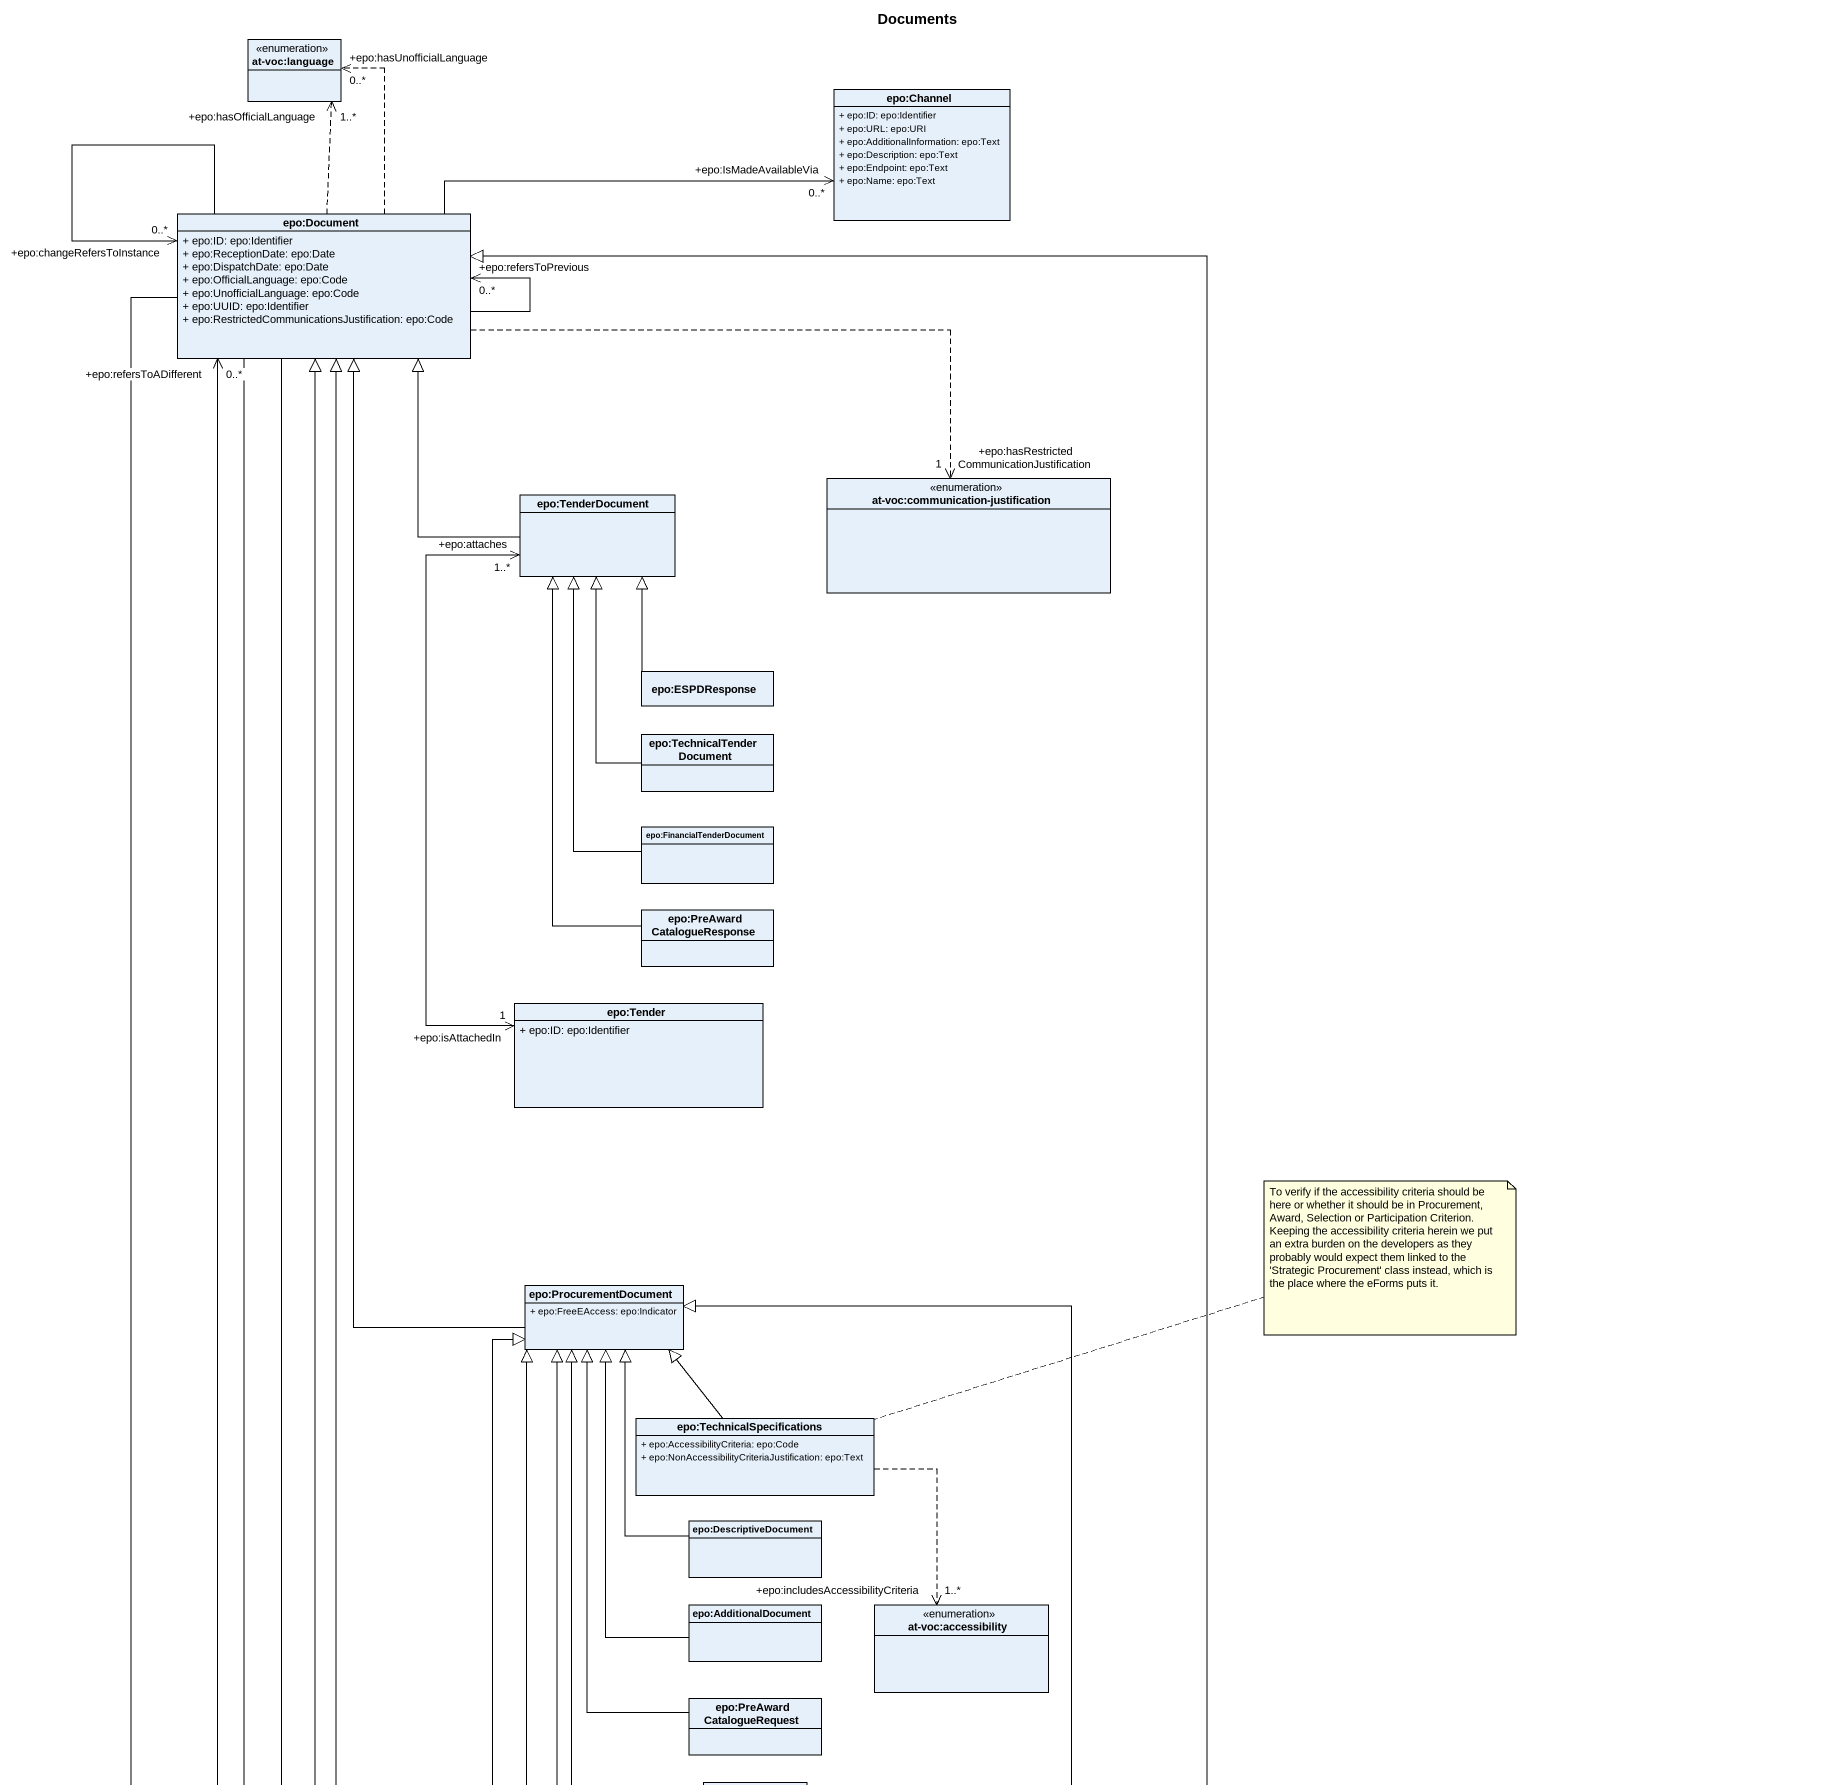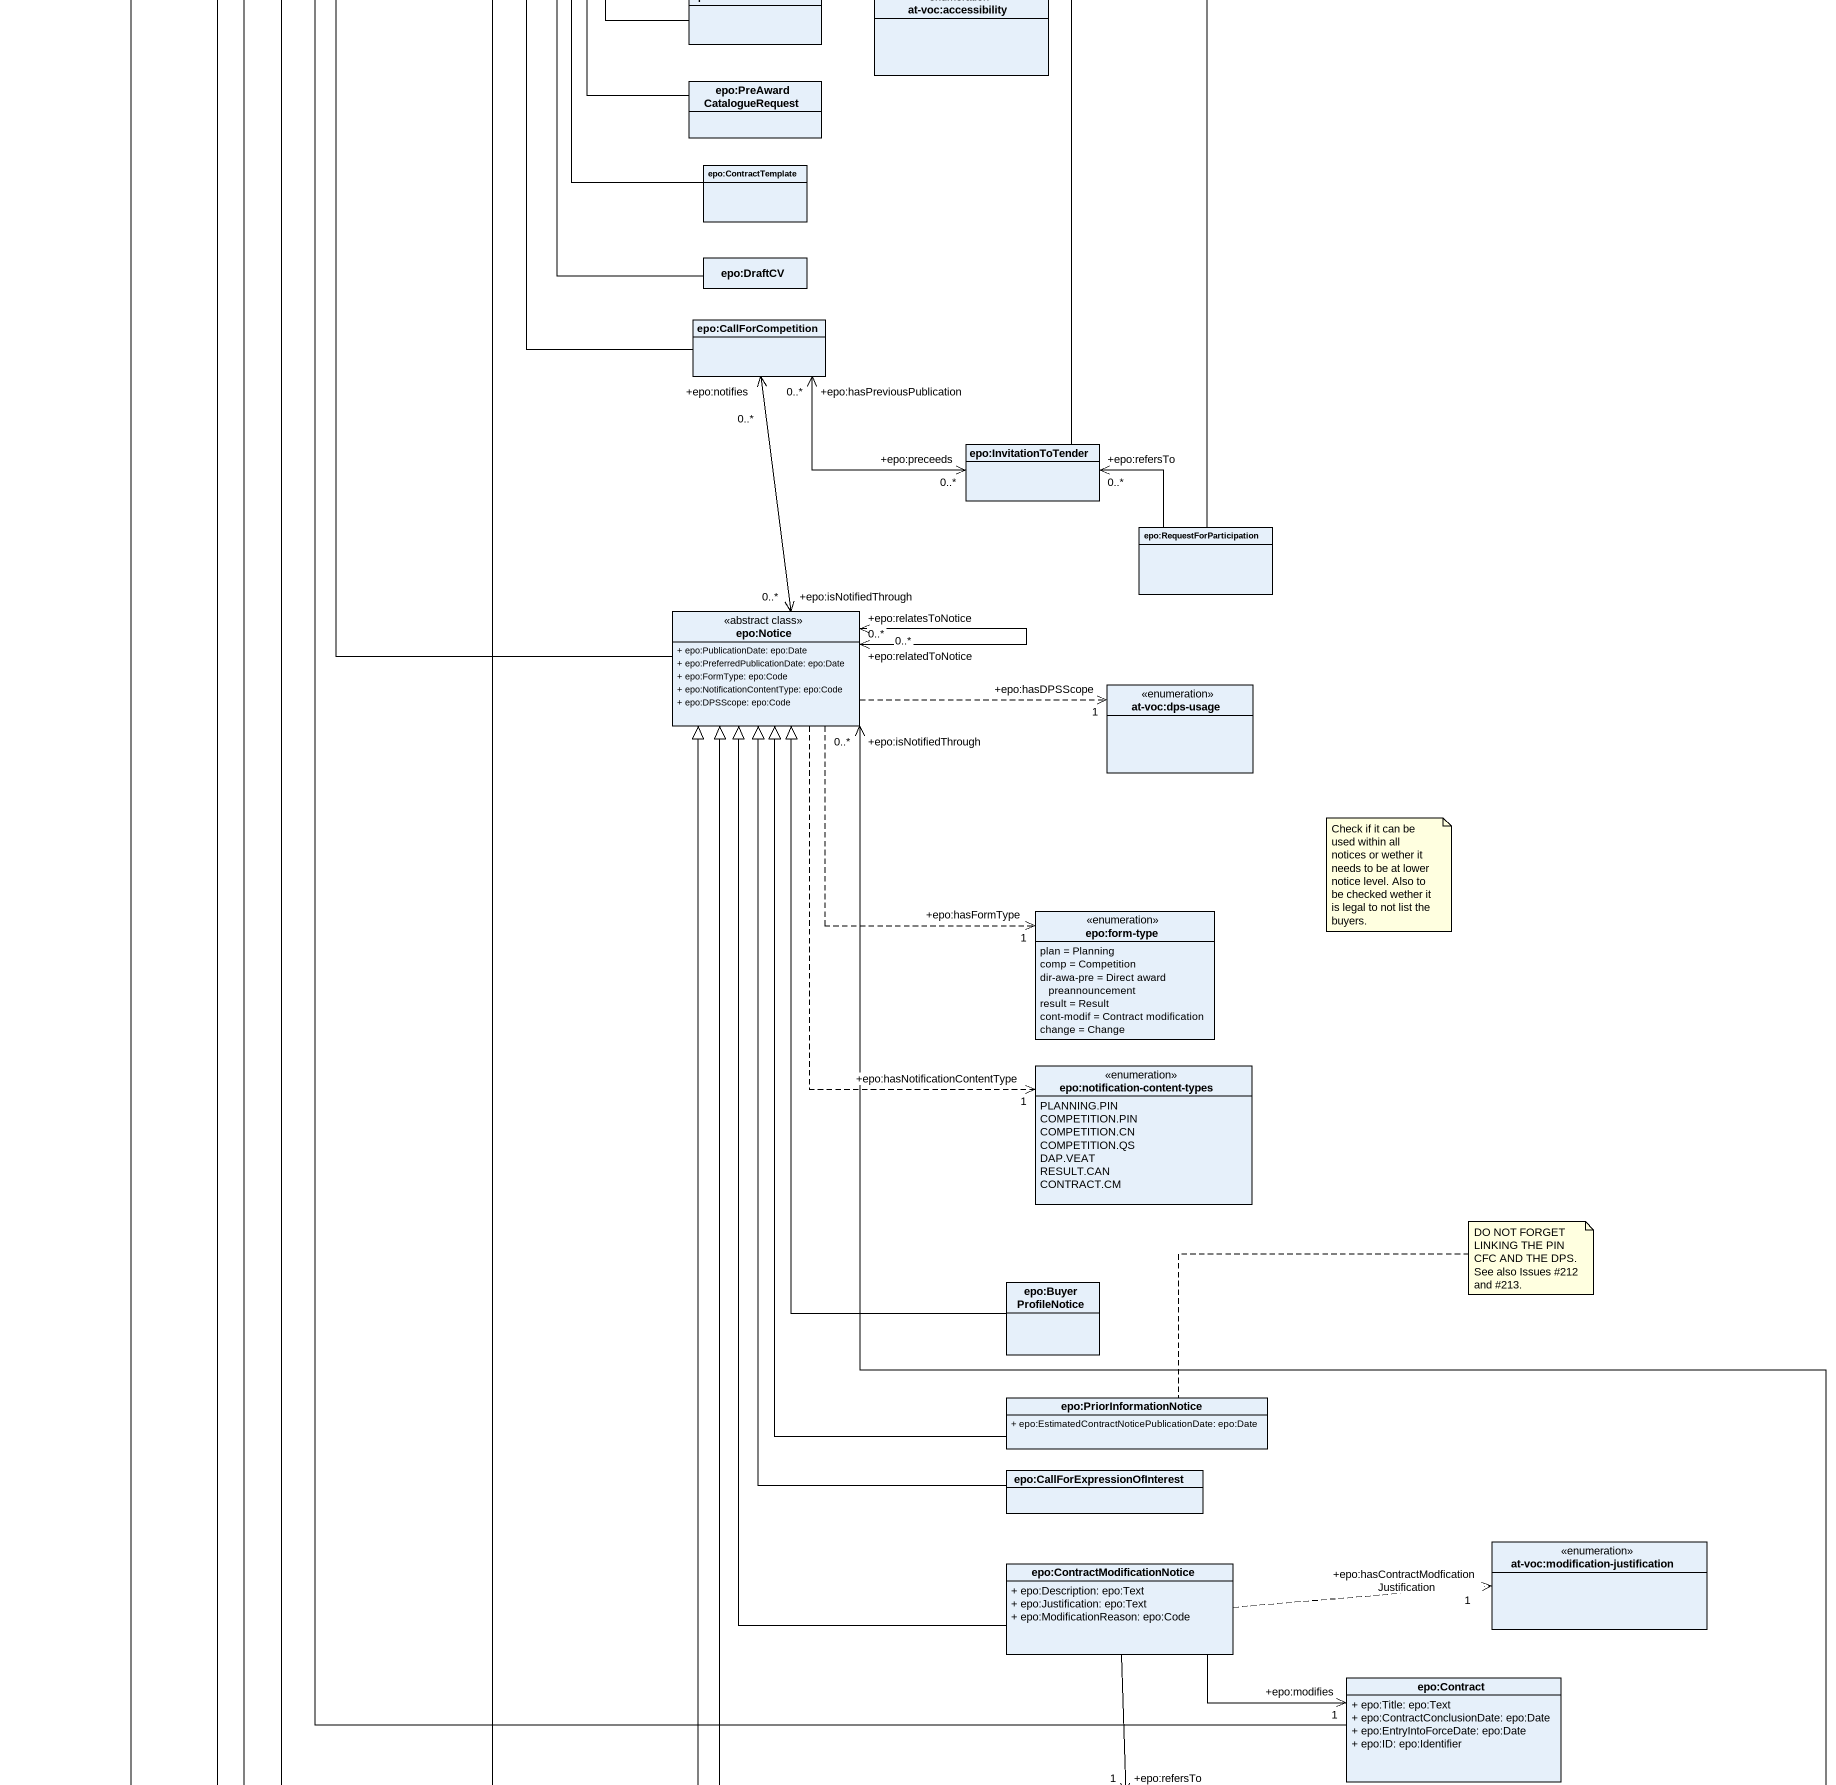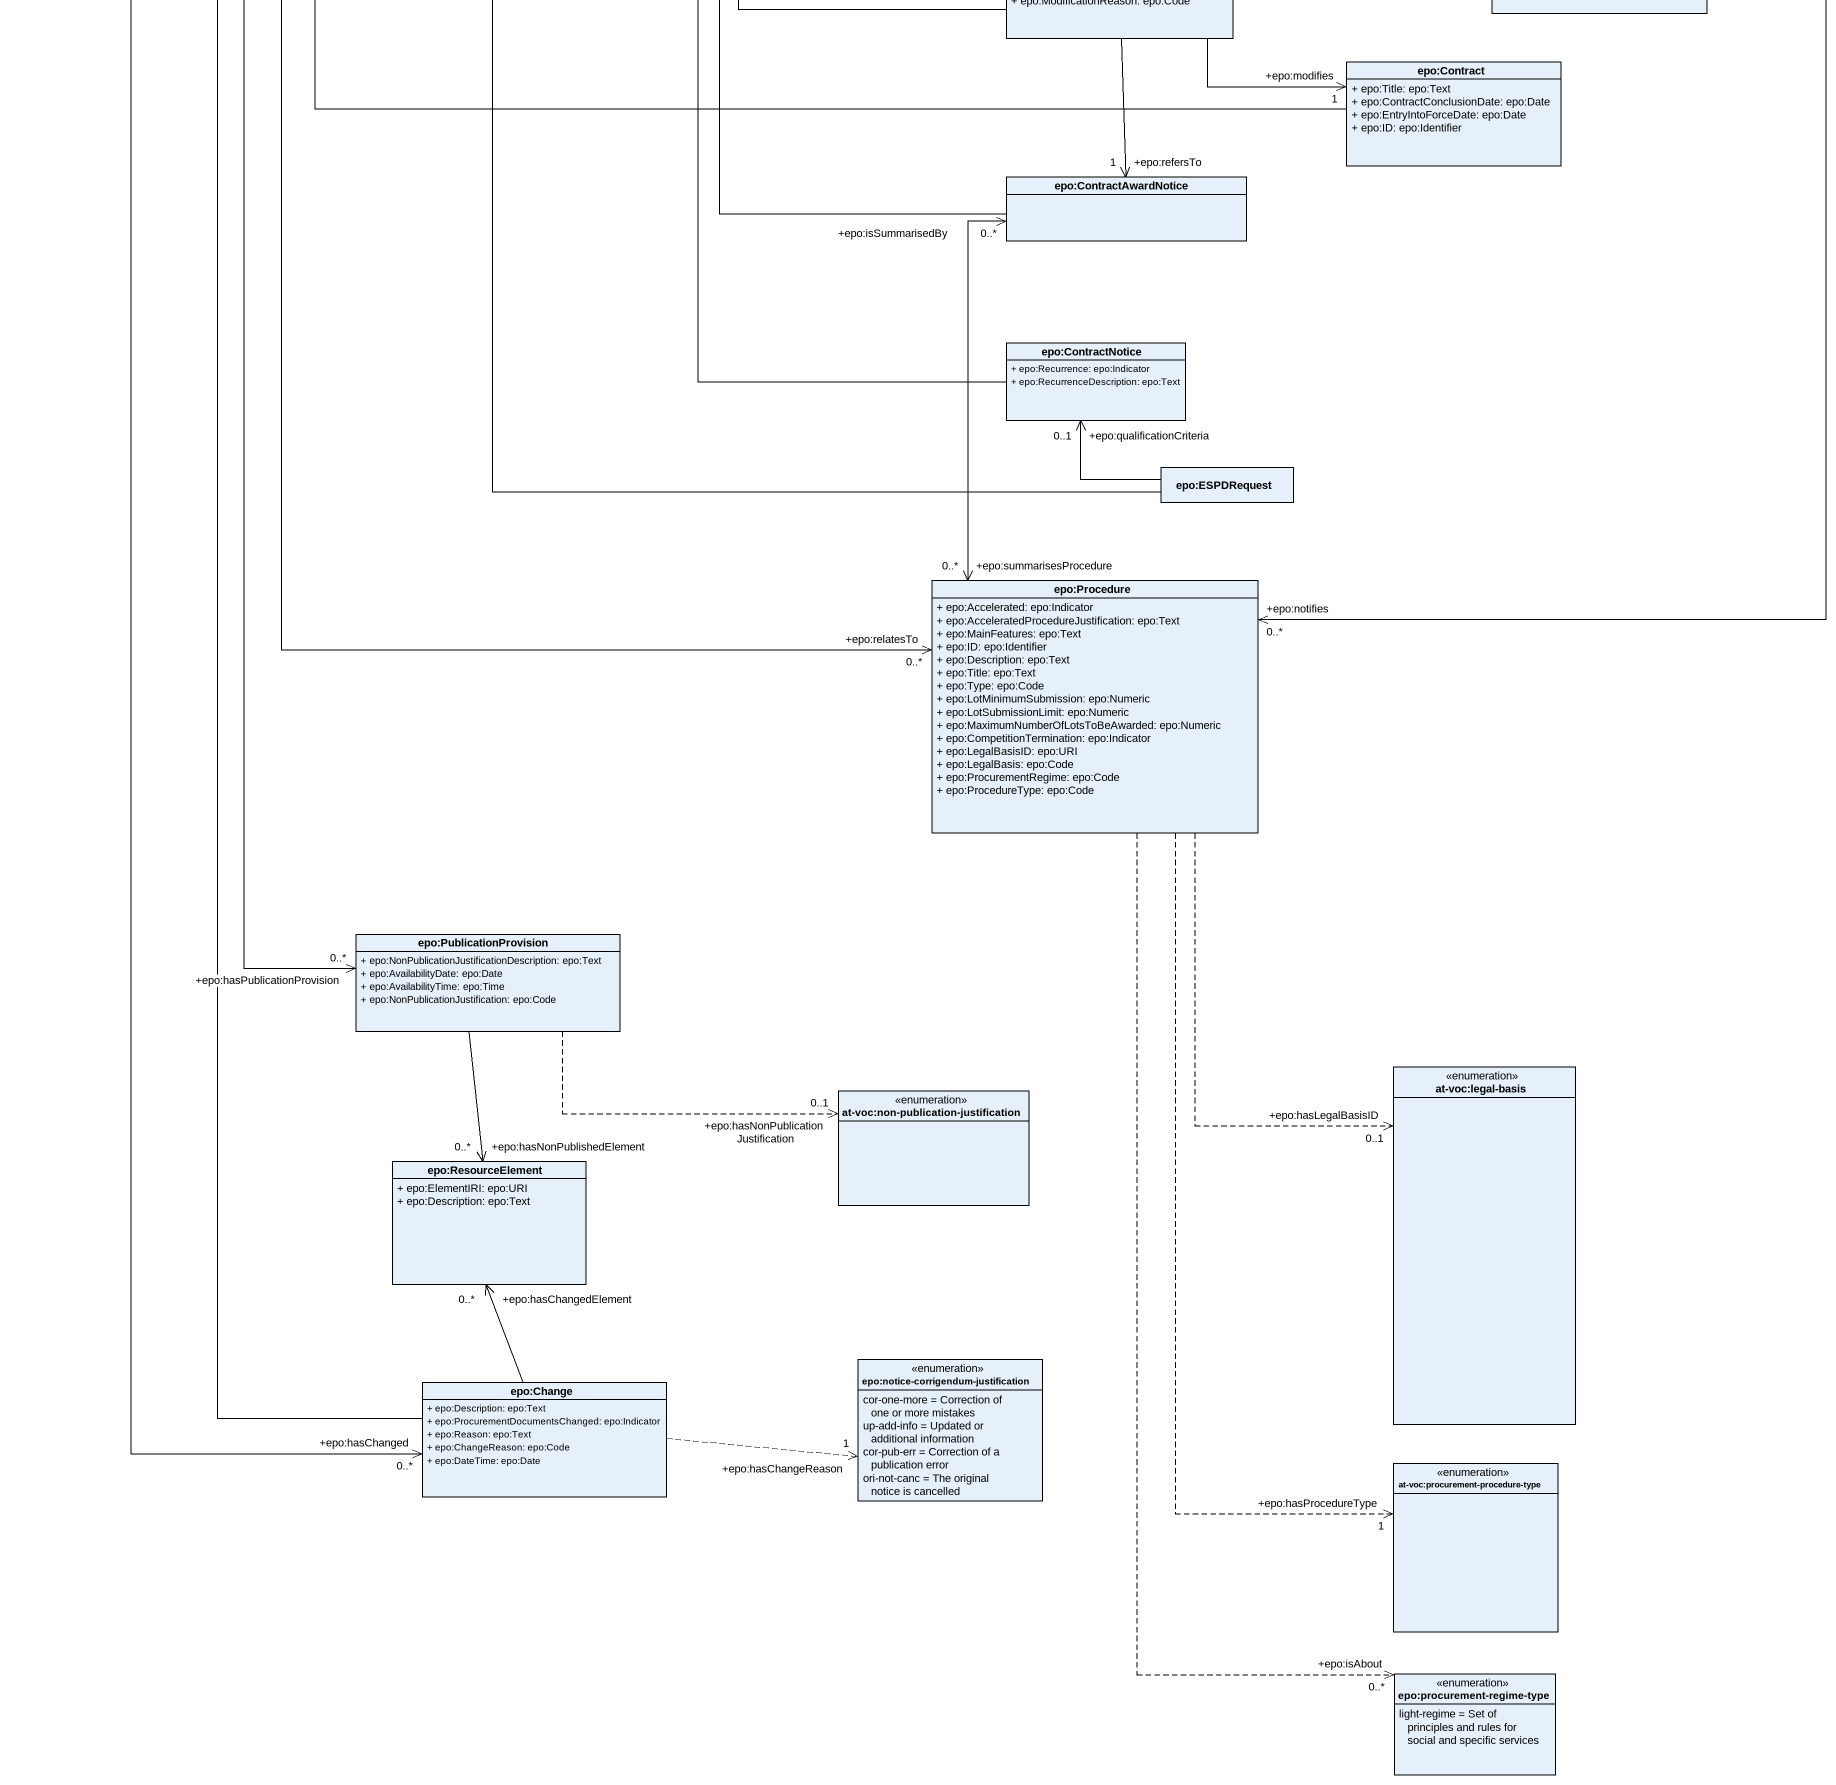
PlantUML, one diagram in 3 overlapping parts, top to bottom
@startuml
title Documents
hide circle
hide empty members
skinparam classAttributeIconSize 0
enum "at-voc:language" as at_voc_language
class "epo:Channel" as epo_Channel {
  + epo:ID: epo:Identifier
  + epo:URL: epo:URI
  + epo:AdditionalInformation: epo:Text
  + epo:Description: epo:Text
  + epo:Endpoint: epo:Text
  + epo:Name: epo:Text
}
class "epo:Document" as epo_Document {
  + epo:ID: epo:Identifier
  + epo:ReceptionDate: epo:Date
  + epo:DispatchDate: epo:Date
  + epo:OfficialLanguage: epo:Code
  + epo:UnofficialLanguage: epo:Code
  + epo:UUID: epo:Identifier
  + epo:RestrictedCommunicationsJustification: epo:Code
}
class "epo:TenderDocument" as epo_TenderDocument
enum "at-voc:communication-justification" as at_voc_communication
class "epo:ESPDResponse" as epo_ESPDResponse
class "epo:TechnicalTenderDocument" as epo_TechnicalTenderDocument
class "epo:FinancialTenderDocument" as epo_FinancialTenderDocument
class "epo:PreAwardCatalogueResponse" as epo_PreAwardCatalogueRespons
class "epo:Tender" as epo_Tender {
  + epo:ID: epo:Identifier
}
class "epo:ProcurementDocument" as epo_ProcurementDocument {
  + epo:FreeEAccess: epo:Indicator
}
class "epo:TechnicalSpecifications" as epo_TechnicalSpecifications {
  + epo:AccessibilityCriteria: epo:Code
  + epo:NonAccessibilityCriteriaJustification: epo:Text
}
class "epo:DescriptiveDocument" as epo_DescriptiveDocument
class "epo:AdditionalDocument" as epo_AdditionalDocument
enum "at-voc:accessibility" as at_voc_accessibility
class "epo:PreAwardCatalogueRequest" as epo_PreAwardCatalogueRequest
class "epo:ContractTemplate" as epo_ContractTemplate
class "epo:DraftCV" as epo_DraftCV
class "epo:CallForCompetition" as epo_CallForCompetition
class "epo:InvitationToTender" as epo_InvitationToTender
class "epo:RequestForParticipation" as epo_RequestForParticipation
class "epo:Notice" as epo_Notice <<abstract class>> {
  + epo:PublicationDate: epo:Date
  + epo:PreferredPublicationDate: epo:Date
  + epo:FormType: epo:Code
  + epo:NotificationContentType: epo:Code
  + epo:DPSScope: epo:Code
}
enum "at-voc:dps-usage" as at_voc_dps_usage
enum "epo:form-type" as epo_form_type {
  plan = Planning
  comp = Competition
  dir-awa-pre = Direct award preannouncement
  result = Result
  cont-modif = Contract modification
  change = Change
}
enum "epo:notification-content-types" as epo_notification_content {
  PLANNING.PIN
  COMPETITION.PIN
  COMPETITION.CN
  COMPETITION.QS
  DAP.VEAT
  RESULT.CAN
  CONTRACT.CM
}
class "epo:BuyerProfileNotice" as epo_BuyerProfileNotice
class "epo:PriorInformationNotice" as epo_PriorInformationNotice {
  + epo:EstimatedContractNoticePublicationDate: epo:Date
}
class "epo:CallForExpressionOfInterest" as epo_CallForExpressionOfInter
class "epo:ContractModificationNotice" as epo_ContractModificationNoti {
  + epo:Description: epo:Text
  + epo:Justification: epo:Text
  + epo:ModificationReason: epo:Code
}
enum "at-voc:modification-justification" as at_voc_modification
class "epo:Contract" as epo_Contract {
  + epo:Title: epo:Text
  + epo:ContractConclusionDate: epo:Date
  + epo:EntryIntoForceDate: epo:Date
  + epo:ID: epo:Identifier
}
class "epo:ContractAwardNotice" as epo_ContractAwardNotice
class "epo:ContractNotice" as epo_ContractNotice {
  + epo:Recurrence: epo:Indicator
  + epo:RecurrenceDescription: epo:Text
}
class "epo:ESPDRequest" as epo_ESPDRequest
class "epo:Procedure" as epo_Procedure {
  + epo:Accelerated: epo:Indicator
  + epo:AcceleratedProcedureJustification: epo:Text
  + epo:MainFeatures: epo:Text
  + epo:ID: epo:Identifier
  + epo:Description: epo:Text
  + epo:Title: epo:Text
  + epo:Type: epo:Code
  + epo:LotMinimumSubmission: epo:Numeric
  + epo:LotSubmissionLimit: epo:Numeric
  + epo:MaximumNumberOfLotsToBeAwarded: epo:Numeric
  + epo:CompetitionTermination: epo:Indicator
  + epo:LegalBasisID: epo:URI
  + epo:LegalBasis: epo:Code
  + epo:ProcurementRegime: epo:Code
  + epo:ProcedureType: epo:Code
}
class "epo:PublicationProvision" as epo_PublicationProvision {
  + epo:NonPublicationJustificationDescription: epo:Text
  + epo:AvailabilityDate: epo:Date
  + epo:AvailabilityTime: epo:Time
  + epo:NonPublicationJustification: epo:Code
}
enum "at-voc:legal-basis" as at_voc_legal_basis
enum "at-voc:non-publication-justification" as at_voc_non_publication
class "epo:ResourceElement" as epo_ResourceElement {
  + epo:ElementIRI: epo:URI
  + epo:Description: epo:Text
}
class "epo:Change" as epo_Change {
  + epo:Description: epo:Text
  + epo:ProcurementDocumentsChanged: epo:Indicator
  + epo:Reason: epo:Text
  + epo:ChangeReason: epo:Code
  + epo:DateTime: epo:Date
}
enum "epo:notice-corrigendum-justification" as epo_notice_corrigendum {
  cor-one-more = Correction of one or more mistakes
  up-add-info = Updated or additional information
  cor-pub-err = Correction of a publication error
  ori-not-canc = The original notice is cancelled
}
enum "at-voc:procurement-procedure-type" as at_voc_procurement
enum "epo:procurement-regime-type" as epo_procurement_regime_type {
  light-regime = Set of principles and rules for social and specific services
}
epo_Document .up.> "+epo:hasUnofficialLanguage\n0..*" at_voc_language
epo_Document .up.> "+epo:hasOfficialLanguage\n1..*" at_voc_language
epo_Document -right-> "+epo:IsMadeAvailableVia\n0..*" epo_Channel
epo_Document --> "+epo:refersToPrevious\n0..*" epo_Document
epo_Document --> "+epo:changeRefersToInstance\n0..*" epo_Document
epo_Document .right.> "+epo:hasRestrictedCommunicationJustification\n1" at_voc_communication
epo_Document --> "+epo:relatesTo\n0..*" epo_Procedure
epo_Document --> "+epo:hasPublicationProvision\n0..*" epo_PublicationProvision
epo_Document --> "+epo:hasChanged\n0..*" epo_Change
epo_TenderDocument -up-|> epo_Document
epo_ESPDResponse -up-|> epo_TenderDocument
epo_TechnicalTenderDocument -up-|> epo_TenderDocument
epo_FinancialTenderDocument -up-|> epo_TenderDocument
epo_PreAwardCatalogueRespons -up-|> epo_TenderDocument
epo_Tender "+epo:isAttachedIn\n1" <-up-> "+epo:attaches\n1..*" epo_TenderDocument
epo_ProcurementDocument -up-|> epo_Document
epo_TechnicalSpecifications -up-|> epo_ProcurementDocument
epo_TechnicalSpecifications ..> "+epo:includesAccessibilityCriteria\n1..*" at_voc_accessibility
epo_DescriptiveDocument -up-|> epo_ProcurementDocument
epo_AdditionalDocument -up-|> epo_ProcurementDocument
epo_PreAwardCatalogueRequest -up-|> epo_ProcurementDocument
epo_ContractTemplate -up-|> epo_ProcurementDocument
epo_DraftCV -up-|> epo_ProcurementDocument
epo_CallForCompetition -up-|> epo_ProcurementDocument
epo_CallForCompetition "+epo:notifies\n0..*" <--> "+epo:isNotifiedThrough\n0..*" epo_Notice
epo_InvitationToTender -up-|> epo_ProcurementDocument
epo_InvitationToTender "+epo:preceeds\n0..*" <-left-> "+epo:hasPreviousPublication\n0..*" epo_CallForCompetition
epo_RequestForParticipation -up-|> epo_Document
epo_RequestForParticipation -left-> "+epo:refersTo\n0..*" epo_InvitationToTender
epo_Notice -up-|> epo_Document
epo_Notice "+epo:relatedToNotice\n0..*" <--> "+epo:relatesToNotice\n0..*" epo_Notice
epo_Notice .right.> "+epo:hasDPSScope\n1" at_voc_dps_usage
epo_Notice ..> "+epo:hasFormType\n1" epo_form_type
epo_Notice ..> "+epo:hasNotificationContentType\n1" epo_notification_content
epo_Notice "+epo:isNotifiedThrough\n0..*" <--> "+epo:notifies\n0..*" epo_Procedure
epo_BuyerProfileNotice -up-|> epo_Notice
epo_PriorInformationNotice -up-|> epo_Notice
epo_CallForExpressionOfInter -up-|> epo_Notice
epo_ContractModificationNoti -up-|> epo_Notice
epo_ContractModificationNoti .right.> "+epo:hasContractModficationJustification\n1" at_voc_modification
epo_ContractModificationNoti -right-> "+epo:modifies\n1" epo_Contract
epo_ContractModificationNoti --> "+epo:refersTo\n1" epo_ContractAwardNotice
epo_Contract -up-|> epo_Document
epo_ContractAwardNotice -up-|> epo_Notice
epo_ContractAwardNotice "+epo:isSummarisedBy\n0..*" <--> "+epo:summarisesProcedure\n0..*" epo_Procedure
epo_ContractNotice -up-|> epo_Notice
epo_ESPDRequest -up-|> epo_ProcurementDocument
epo_ESPDRequest -up-> "+epo:qualificationCriteria\n0..1" epo_ContractNotice
epo_Procedure ..> "+epo:hasLegalBasisID\n0..1" at_voc_legal_basis
epo_Procedure ..> "+epo:hasProcedureType\n1" at_voc_procurement
epo_Procedure ..> "+epo:isAbout\n0..*" epo_procurement_regime_type
epo_PublicationProvision .right.> "+epo:hasNonPublicationJustification\n0..1" at_voc_non_publication
epo_PublicationProvision --> "+epo:hasNonPublishedElement\n0..*" epo_ResourceElement
epo_Change -up-> "+epo:refersToADifferent\n0..*" epo_Document
epo_Change -up-> "+epo:hasChangedElement\n0..*" epo_ResourceElement
epo_Change .right.> "+epo:hasChangeReason\n1" epo_notice_corrigendum
note right of epo_TechnicalSpecifications
  To verify if the accessibility criteria should be here or whether it should be in Procurement, Award, Selection or Participation Criterion.
  Keeping the accessibility criteria herein we put an extra burden on the developers as they probably would expect them linked to the 'Strategic Procurement' class instead, which is the place where the eForms puts it.
end note
note as N2
  Check if it can be used within all notices or wether it needs to be at lower notice level. Also to be checked wether it is legal to not list the buyers.
end note
note right of epo_PriorInformationNotice : DO NOT FORGET LINKING THE PIN CFC AND THE DPS. See also Issues #212 and #213.
@enduml
